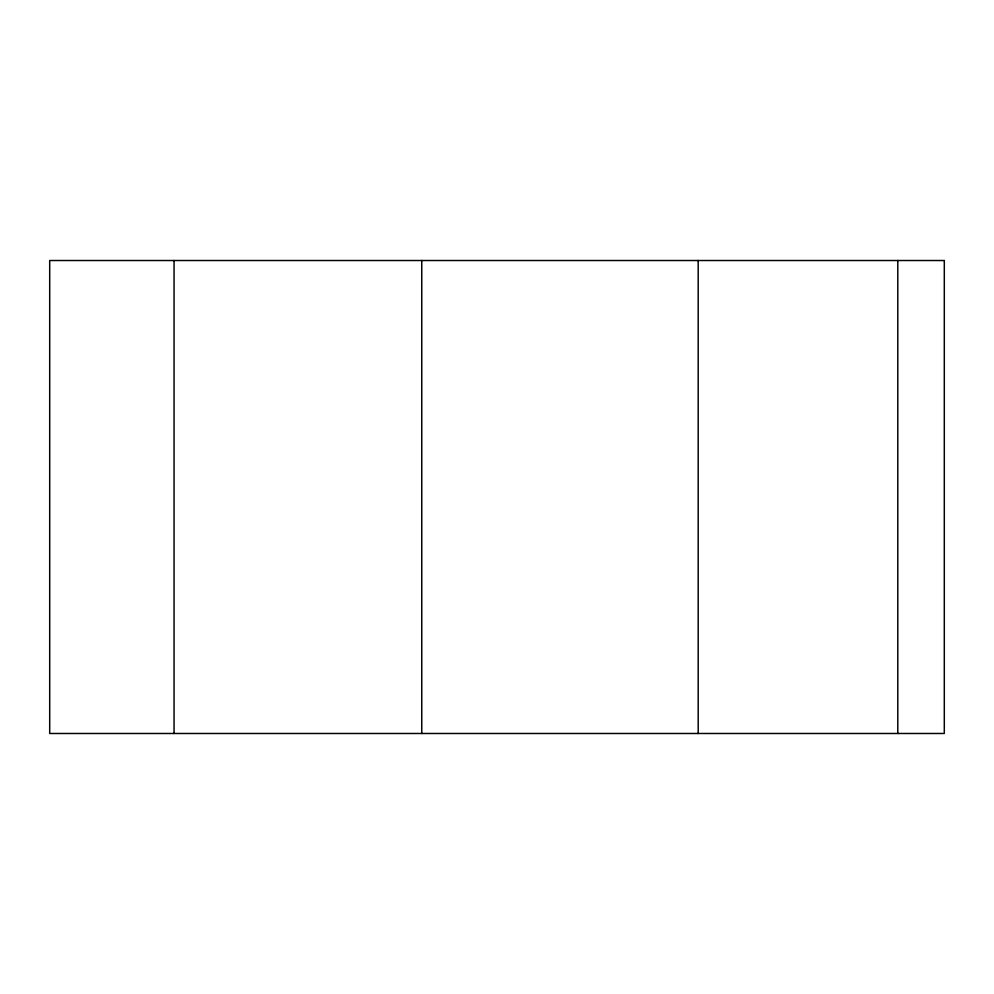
<?xml version="1.0" encoding="UTF-8"?>
<svg xmlns="http://www.w3.org/2000/svg" width="994" height="994" viewBox="0 0 994 994"><rect width="100%" height="100%" fill="white"/><g stroke="black" fill="none" stroke-linecap="round" stroke-linejoin="round"><path stroke-width="1.49" d="M897.793 260.515L897.793 733.485M698.198 260.515L698.198 733.485M421.754 260.515L421.754 733.485M174.049 260.515L174.049 733.485M944.3 260.515L49.7 260.515L49.7 733.485L944.3 733.485L944.3 260.515"/></g></svg>
